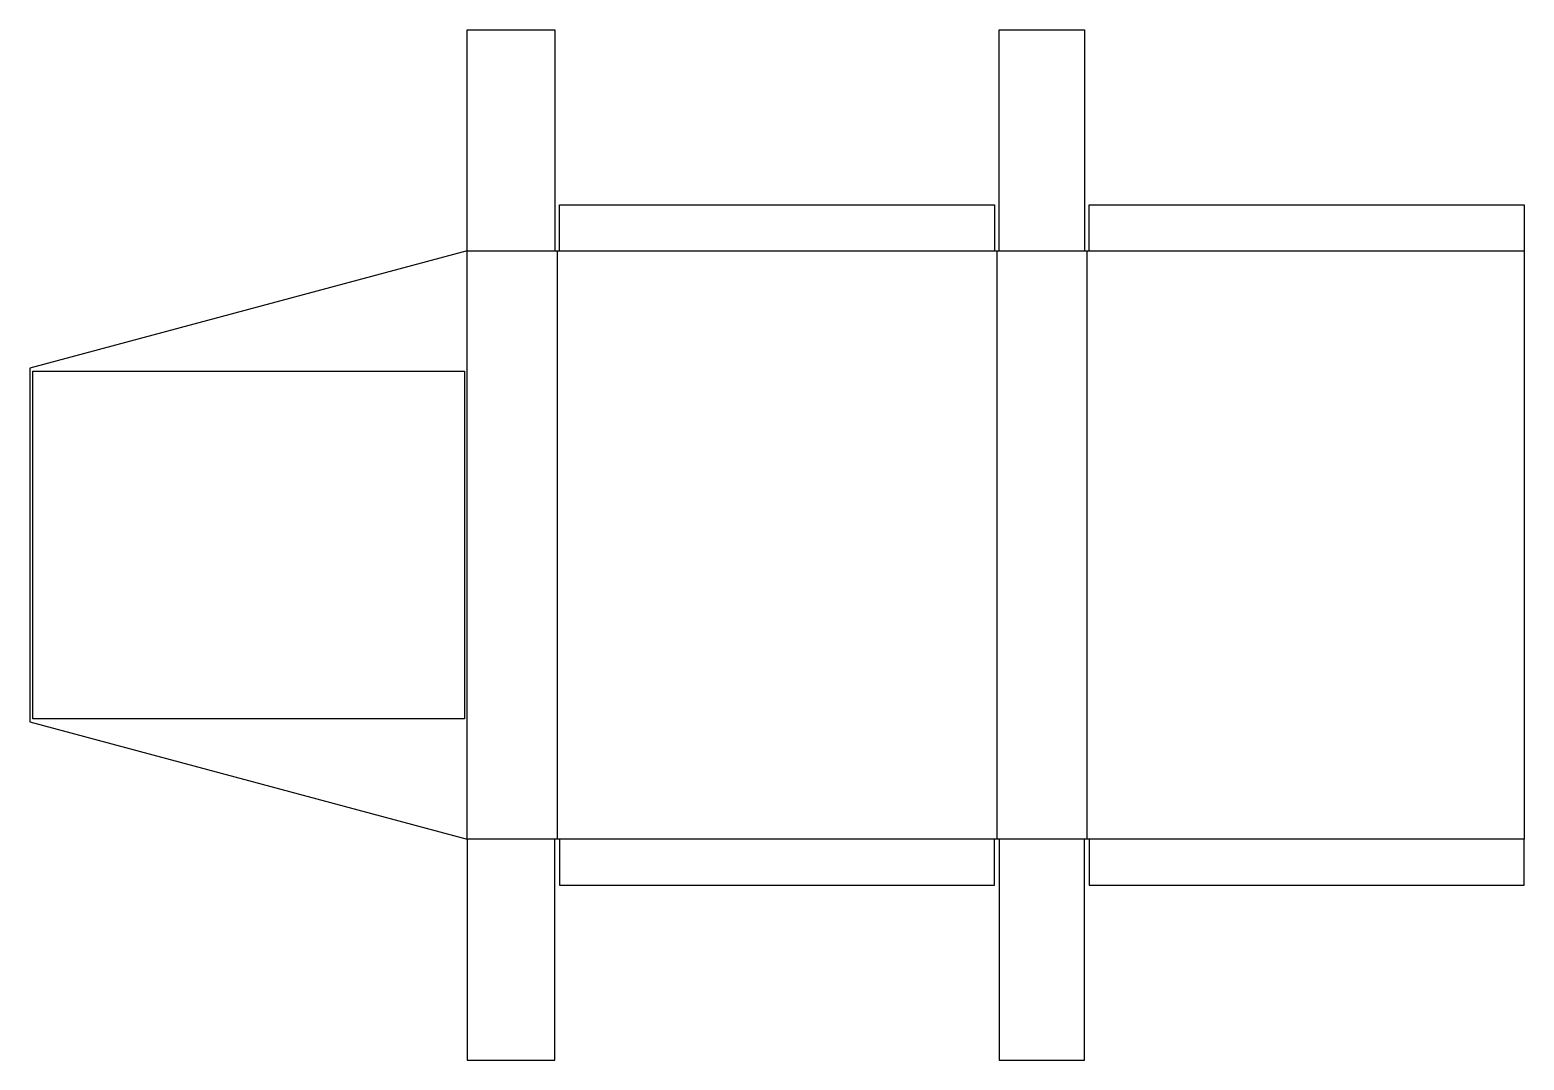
# Model space of a CAD drawing. Header units: millimetres. Extents: x 0 to 1025, y 0 to 706.
import ezdxf

# ---------------------------------------------------------------- set-up
doc = ezdxf.new("R2010")
doc.units = ezdxf.units.MM
for name, color, linetype in [('CREASE', 5, 'CONTINUOUS'), ('CUT', 1, 'CONTINUOUS'), ('GLUE', 2, 'CONTINUOUS')]:
    doc.layers.add(name, color=color, linetype=linetype)

msp = doc.modelspace()

# ---------------------------------------------------------------- linework, layer by layer
at = {"layer": 'CREASE'}
for p, q in [((300, 151.6), (300, 554.8)), ((300, 554.8), (360, 554.8)), ((361.6, 554.8), (361.6, 151.6)), ((363.2, 554.8), (661.6, 554.8)), ((663.2, 554.8), (663.2, 151.6)), ((664.8, 554.8), (723.2, 554.8)), ((724.8, 554.8), (724.8, 151.6)), ((726.4, 554.8), (1024.8, 554.8)), ((360, 151.6), (300, 151.6)), ((661.6, 151.6), (363.2, 151.6)), ((723.2, 151.6), (664.8, 151.6)), ((1024.8, 151.6), (726.4, 151.6))]:
    msp.add_line(p, q, dxfattribs=at)
at = {"layer": 'CUT'}
for p, q in [((300, 554.8), (300, 706.4)), ((300, 706.4), (360, 706.4)), ((360, 706.4), (360, 554.8)), ((664.8, 554.8), (664.8, 706.4)), ((664.8, 706.4), (723.2, 706.4)), ((723.2, 706.4), (723.2, 554.8)), ((363.2, 554.8), (363.2, 586.4)), ((363.2, 586.4), (661.6, 586.4)), ((661.6, 586.4), (661.6, 554.8)), ((726.4, 554.8), (726.4, 586.4)), ((726.4, 586.4), (1024.8, 586.4)), ((1024.8, 586.4), (1024.8, 554.8)), ((300, 554.8), (0, 474.415)), ((360, 554.8), (361.6, 554.8)), ((361.6, 554.8), (363.2, 554.8)), ((661.6, 554.8), (663.2, 554.8)), ((663.2, 554.8), (664.8, 554.8)), ((723.2, 554.8), (724.8, 554.8)), ((724.8, 554.8), (726.4, 554.8)), ((1024.8, 554.8), (1024.8, 151.6)), ((0, 474.415), (0, 231.985)), ((0, 231.985), (300, 151.6)), ((300, 151.6), (300, 0)), ((361.6, 151.6), (360, 151.6)), ((360, 0), (360, 151.6)), ((363.2, 151.6), (361.6, 151.6)), ((363.2, 151.6), (363.2, 120)), ((663.2, 151.6), (661.6, 151.6)), ((661.6, 120), (661.6, 151.6)), ((664.8, 151.6), (663.2, 151.6)), ((664.8, 151.6), (664.8, 0)), ((724.8, 151.6), (723.2, 151.6)), ((723.2, 0), (723.2, 151.6)), ((726.4, 151.6), (724.8, 151.6)), ((726.4, 151.6), (726.4, 120)), ((1024.8, 120), (1024.8, 151.6)), ((363.2, 120), (661.6, 120)), ((726.4, 120), (1024.8, 120)), ((300, 0), (360, 0)), ((664.8, 0), (723.2, 0))]:
    msp.add_line(p, q, dxfattribs=at)
at = {"layer": 'GLUE'}
for p, q in [((2, 472.415), (298, 472.415)), ((2, 233.985), (2, 472.415)), ((298, 472.415), (298, 233.985)), ((298, 233.985), (2, 233.985))]:
    msp.add_line(p, q, dxfattribs=at)

doc.saveas('drawing.dxf')
